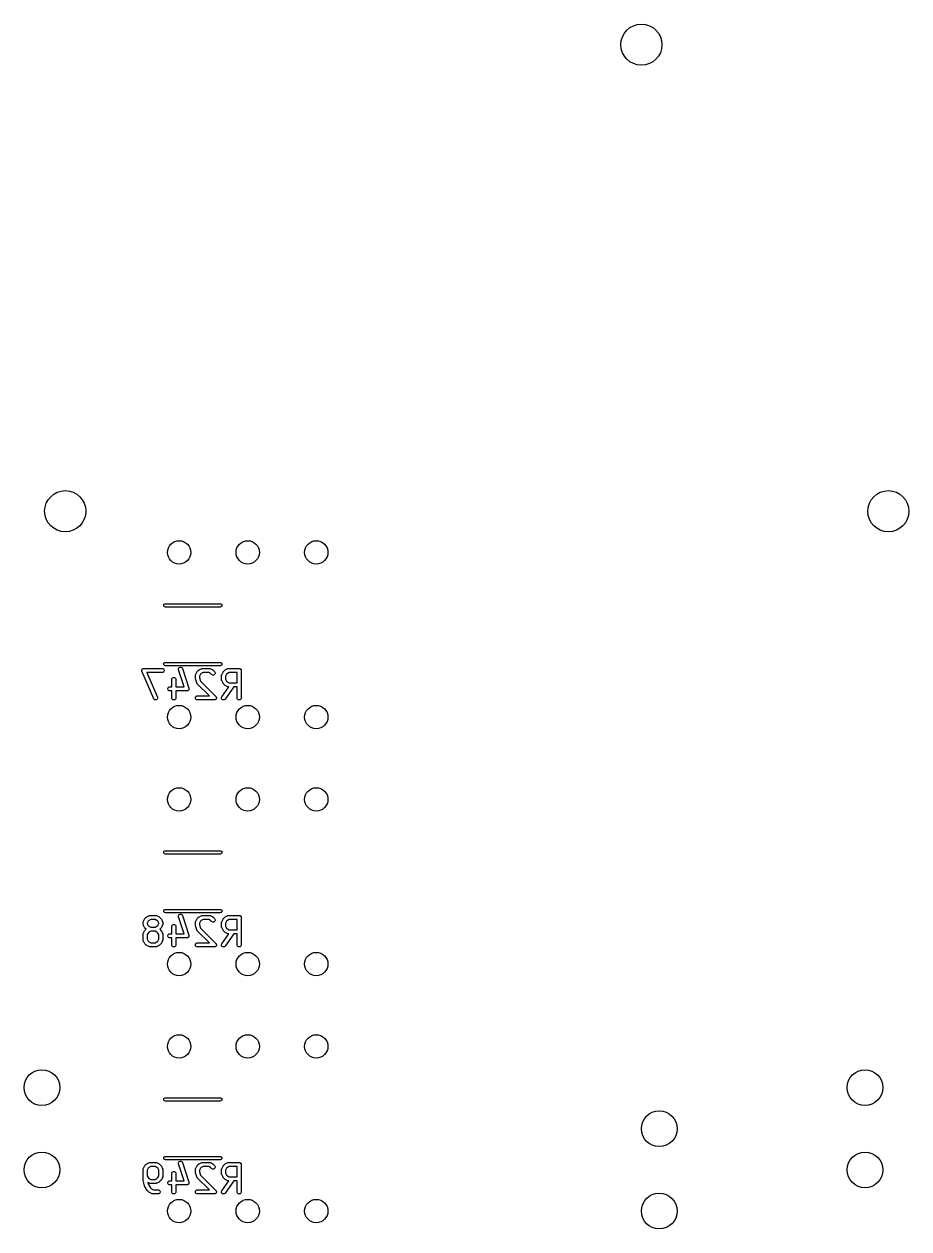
# Model space of a CAD drawing. Extents: x 25 to 326, y -201 to -21.
# Drawn here: x 246.85 to 279.1, y -200.65 to -156.75 of the extents above; entities that cross this region are included whole.
import ezdxf

# ---------------------------------------------------------------- set-up
doc = ezdxf.new("R2010")
doc.units = 0
doc.header["$MEASUREMENT"] = 0
doc.layers.add('BLACK', color=7, linetype='CONTINUOUS')

msp = doc.modelspace()

# ---------------------------------------------------------------- linework, layer by layer
at = {"layer": 'Black'}
for p, q in [((251.941, -177.92), (251.948, -177.9)), ((251.941, -177.94), (251.941, -177.92)), ((251.948, -177.96), (251.941, -177.94)), ((251.948, -177.9), (251.961, -177.884)), ((251.961, -177.976), (251.948, -177.96)), ((251.961, -177.884), (251.979, -177.874)), ((251.979, -177.986), (251.961, -177.976)), ((251.979, -177.874), (252, -177.87)), ((252, -177.99), (251.979, -177.986)), ((252, -177.87), (254, -177.87)), ((254, -177.99), (252, -177.99)), ((254, -177.87), (254.021, -177.874)), ((254.021, -177.986), (254, -177.99)), ((254.021, -177.874), (254.039, -177.884)), ((254.039, -177.976), (254.021, -177.986)), ((254.039, -177.884), (254.052, -177.9)), ((254.052, -177.96), (254.039, -177.976)), ((254.052, -177.9), (254.059, -177.92)), ((254.059, -177.94), (254.052, -177.96)), ((254.059, -177.92), (254.059, -177.94)), ((251.139, -180.307), (251.14, -180.298)), ((251.14, -180.311), (251.139, -180.307)), ((251.14, -180.289), (251.142, -180.285)), ((251.14, -180.298), (251.14, -180.289)), ((251.14, -180.315), (251.14, -180.311)), ((251.143, -180.324), (251.14, -180.315)), ((251.142, -180.281), (251.146, -180.273)), ((251.142, -180.285), (251.142, -180.281)), ((251.145, -180.332), (251.143, -180.324)), ((251.574, -181.332), (251.145, -180.332)), ((251.146, -180.273), (251.149, -180.265)), ((251.149, -180.265), (251.152, -180.261)), ((251.152, -180.261), (251.154, -180.257)), ((251.154, -180.257), (251.161, -180.252)), ((251.161, -180.252), (251.166, -180.245)), ((251.166, -180.245), (251.17, -180.243)), ((251.17, -180.243), (251.173, -180.24)), ((251.173, -180.24), (251.181, -180.236)), ((251.181, -180.236), (251.189, -180.232)), ((251.189, -180.232), (251.193, -180.231)), ((251.193, -180.231), (251.197, -180.229)), ((251.197, -180.229), (251.206, -180.229)), ((251.206, -180.229), (251.214, -180.227)), ((251.214, -180.227), (251.881, -180.227)), ((251.881, -180.377), (251.328, -180.377)), ((251.328, -180.377), (251.712, -181.273)), ((251.881, -180.227), (251.907, -180.232)), ((251.907, -180.373), (251.881, -180.377)), ((251.907, -180.232), (251.929, -180.245)), ((251.929, -180.36), (251.907, -180.373)), ((251.929, -180.245), (251.946, -180.265)), ((251.946, -180.34), (251.929, -180.36)), ((251.941, -180.06), (251.948, -180.04)), ((251.941, -180.08), (251.941, -180.06)), ((251.948, -180.1), (251.941, -180.08)), ((251.946, -180.265), (251.955, -180.289)), ((251.955, -180.315), (251.946, -180.34)), ((251.948, -180.04), (251.961, -180.024)), ((251.961, -180.116), (251.948, -180.1)), ((251.955, -180.289), (251.955, -180.315)), ((251.961, -180.024), (251.979, -180.014)), ((251.979, -180.126), (251.961, -180.116)), ((251.979, -180.014), (252, -180.01)), ((252, -180.13), (251.979, -180.126)), ((252, -180.01), (254, -180.01)), ((254, -180.13), (252, -180.13)), ((252.473, -180.253), (252.478, -180.227)), ((252.476, -180.278), (252.473, -180.253)), ((252.682, -180.894), (252.476, -180.278)), ((252.478, -180.227), (252.492, -180.205)), ((252.492, -180.205), (252.512, -180.189)), ((252.512, -180.189), (252.537, -180.181)), ((252.537, -180.181), (252.563, -180.181)), ((252.563, -180.181), (252.587, -180.191)), ((252.587, -180.191), (252.606, -180.208)), ((252.606, -180.208), (252.619, -180.231)), ((252.619, -180.231), (252.857, -180.945)), ((253.1, -180.459), (253.147, -180.364)), ((253.147, -180.364), (253.154, -180.354)), ((253.154, -180.354), (253.161, -180.345)), ((253.161, -180.345), (253.209, -180.297)), ((253.209, -180.297), (253.219, -180.29)), ((253.219, -180.29), (253.228, -180.283)), ((253.228, -180.283), (253.324, -180.235)), ((253.306, -180.412), (253.276, -180.442)), ((253.375, -180.377), (253.306, -180.412)), ((253.324, -180.235), (253.328, -180.234)), ((253.328, -180.234), (253.331, -180.232)), ((253.331, -180.232), (253.34, -180.23)), ((253.34, -180.23), (253.349, -180.228)), ((253.349, -180.228), (253.353, -180.228)), ((253.353, -180.228), (253.357, -180.227)), ((253.357, -180.227), (253.595, -180.227)), ((253.578, -180.377), (253.375, -180.377)), ((253.646, -180.412), (253.578, -180.377)), ((253.595, -180.227), (253.599, -180.228)), ((253.599, -180.228), (253.604, -180.228)), ((253.604, -180.228), (253.612, -180.23)), ((253.612, -180.23), (253.621, -180.232)), ((253.621, -180.232), (253.625, -180.234)), ((253.625, -180.234), (253.629, -180.235)), ((253.629, -180.235), (253.724, -180.283)), ((253.685, -180.451), (253.646, -180.412)), ((253.724, -180.283), (253.734, -180.29)), ((253.734, -180.29), (253.744, -180.297)), ((253.744, -180.297), (253.791, -180.345)), ((253.791, -180.345), (253.806, -180.366)), ((253.811, -180.417), (253.8, -180.441)), ((253.806, -180.366), (253.813, -180.391)), ((253.813, -180.391), (253.811, -180.417)), ((254, -180.01), (254.021, -180.014)), ((254.021, -180.126), (254, -180.13)), ((254.021, -180.014), (254.039, -180.024)), ((254.039, -180.116), (254.021, -180.126)), ((254.039, -180.024), (254.052, -180.04)), ((254.052, -180.1), (254.039, -180.116)), ((254.052, -180.04), (254.059, -180.06)), ((254.059, -180.08), (254.052, -180.1)), ((254.052, -180.459), (254.1, -180.364)), ((254.059, -180.06), (254.059, -180.08)), ((254.1, -180.364), (254.107, -180.354)), ((254.107, -180.354), (254.114, -180.345)), ((254.114, -180.345), (254.161, -180.297)), ((254.161, -180.297), (254.171, -180.29)), ((254.171, -180.29), (254.181, -180.283)), ((254.181, -180.283), (254.276, -180.235)), ((254.259, -180.412), (254.228, -180.442)), ((254.327, -180.377), (254.259, -180.412)), ((254.276, -180.235), (254.28, -180.234)), ((254.28, -180.234), (254.284, -180.232)), ((254.284, -180.232), (254.293, -180.23)), ((254.293, -180.23), (254.301, -180.228)), ((254.301, -180.228), (254.305, -180.228)), ((254.305, -180.228), (254.31, -180.227)), ((254.31, -180.227), (254.69, -180.227)), ((254.615, -180.377), (254.327, -180.377)), ((254.615, -180.751), (254.615, -180.377)), ((254.69, -180.227), (254.697, -180.229)), ((254.697, -180.229), (254.703, -180.229)), ((254.703, -180.229), (254.71, -180.231)), ((254.71, -180.231), (254.716, -180.232)), ((254.716, -180.232), (254.722, -180.235)), ((254.722, -180.235), (254.728, -180.237)), ((254.728, -180.237), (254.733, -180.242)), ((254.733, -180.242), (254.739, -180.245)), ((254.739, -180.245), (254.743, -180.25)), ((254.743, -180.25), (254.748, -180.254)), ((254.748, -180.254), (254.751, -180.26)), ((254.751, -180.26), (254.755, -180.265)), ((254.755, -180.265), (254.758, -180.271)), ((254.758, -180.271), (254.761, -180.277)), ((254.761, -180.277), (254.762, -180.283)), ((254.762, -180.283), (254.764, -180.289)), ((254.764, -180.289), (254.764, -180.296)), ((254.764, -180.296), (254.765, -180.302)), ((254.765, -180.302), (254.765, -181.302)), ((252.235, -180.636), (252.239, -180.61)), ((252.235, -180.894), (252.235, -180.636)), ((252.239, -180.61), (252.252, -180.588)), ((252.252, -180.588), (252.272, -180.571)), ((252.272, -180.571), (252.296, -180.562)), ((252.296, -180.562), (252.323, -180.562)), ((252.323, -180.562), (252.347, -180.571)), ((252.347, -180.571), (252.367, -180.588)), ((252.367, -180.588), (252.38, -180.61)), ((252.38, -180.61), (252.385, -180.636)), ((252.385, -180.636), (252.385, -180.894)), ((253.092, -180.484), (253.095, -180.476)), ((253.092, -180.489), (253.092, -180.484)), ((253.092, -180.493), (253.092, -180.489)), ((253.092, -180.588), (253.092, -180.493)), ((253.094, -180.6), (253.092, -180.588)), ((253.096, -180.612), (253.094, -180.6)), ((253.095, -180.476), (253.096, -180.467)), ((253.096, -180.467), (253.098, -180.463)), ((253.143, -180.755), (253.096, -180.612)), ((253.098, -180.463), (253.1, -180.459)), ((253.145, -180.758), (253.143, -180.755)), ((253.146, -180.763), (253.145, -180.758)), ((253.151, -180.77), (253.146, -180.763)), ((253.156, -180.778), (253.151, -180.77)), ((253.159, -180.78), (253.156, -180.778)), ((253.161, -180.784), (253.159, -180.78)), ((253.605, -181.227), (253.161, -180.784)), ((253.276, -180.442), (253.242, -180.511)), ((253.242, -180.511), (253.242, -180.576)), ((253.242, -180.576), (253.28, -180.69)), ((253.28, -180.69), (253.839, -181.249)), ((253.706, -180.466), (253.685, -180.451)), ((253.732, -180.472), (253.706, -180.466)), ((253.758, -180.47), (253.732, -180.472)), ((253.781, -180.459), (253.758, -180.47)), ((253.8, -180.441), (253.781, -180.459)), ((254.044, -180.493), (254.045, -180.489)), ((254.044, -180.636), (254.044, -180.493)), ((254.045, -180.64), (254.044, -180.636)), ((254.045, -180.484), (254.047, -180.476)), ((254.045, -180.489), (254.045, -180.484)), ((254.045, -180.644), (254.045, -180.64)), ((254.047, -180.653), (254.045, -180.644)), ((254.047, -180.476), (254.049, -180.467)), ((254.049, -180.661), (254.047, -180.653)), ((254.049, -180.467), (254.051, -180.463)), ((254.051, -180.665), (254.049, -180.661)), ((254.051, -180.463), (254.052, -180.459)), ((254.052, -180.669), (254.051, -180.665)), ((254.1, -180.764), (254.052, -180.669)), ((254.107, -180.774), (254.1, -180.764)), ((254.114, -180.784), (254.107, -180.774)), ((254.161, -180.832), (254.114, -180.784)), ((254.171, -180.838), (254.161, -180.832)), ((254.181, -180.846), (254.171, -180.838)), ((254.276, -180.893), (254.181, -180.846)), ((254.228, -180.442), (254.194, -180.511)), ((254.194, -180.511), (254.194, -180.618)), ((254.194, -180.618), (254.228, -180.687)), ((254.228, -180.687), (254.259, -180.717)), ((254.259, -180.717), (254.327, -180.751)), ((254.327, -180.751), (254.615, -180.751)), ((251.712, -181.273), (251.718, -181.298)), ((251.718, -181.298), (251.715, -181.324)), ((252.093, -180.956), (252.102, -180.932)), ((252.093, -180.982), (252.093, -180.956)), ((252.102, -181.007), (252.093, -180.982)), ((252.102, -180.932), (252.118, -180.912)), ((252.118, -181.027), (252.102, -181.007)), ((252.118, -180.912), (252.141, -180.899)), ((252.141, -181.04), (252.118, -181.027)), ((252.141, -180.899), (252.167, -180.894)), ((252.167, -181.044), (252.141, -181.04)), ((252.167, -180.894), (252.235, -180.894)), ((252.235, -181.044), (252.167, -181.044)), ((252.235, -181.302), (252.235, -181.044)), ((252.239, -181.328), (252.235, -181.302)), ((252.385, -181.302), (252.38, -181.328)), ((252.385, -180.894), (252.682, -180.894)), ((252.786, -181.044), (252.385, -181.044)), ((252.385, -181.044), (252.385, -181.302)), ((252.791, -181.043), (252.786, -181.044)), ((252.797, -181.043), (252.791, -181.043)), ((252.804, -181.041), (252.797, -181.043)), ((252.811, -181.04), (252.804, -181.041)), ((252.816, -181.037), (252.811, -181.04)), ((252.821, -181.035), (252.816, -181.037)), ((252.827, -181.03), (252.821, -181.035)), ((252.834, -181.027), (252.827, -181.03)), ((252.837, -181.022), (252.834, -181.027)), ((252.842, -181.019), (252.837, -181.022)), ((252.846, -181.012), (252.842, -181.019)), ((252.851, -181.007), (252.846, -181.012)), ((252.853, -181.001), (252.851, -181.007)), ((252.855, -180.997), (252.853, -181.001)), ((252.857, -180.989), (252.855, -180.997)), ((252.857, -180.945), (252.858, -180.951)), ((252.86, -180.982), (252.857, -180.989)), ((252.858, -180.951), (252.86, -180.956)), ((252.86, -180.956), (252.86, -180.964)), ((252.86, -180.964), (252.861, -180.971)), ((252.861, -180.971), (252.86, -180.977)), ((252.86, -180.977), (252.86, -180.982)), ((253.093, -181.289), (253.102, -181.265)), ((253.093, -181.315), (253.093, -181.289)), ((253.102, -181.265), (253.118, -181.245)), ((253.118, -181.245), (253.141, -181.232)), ((253.141, -181.232), (253.167, -181.227)), ((253.167, -181.227), (253.605, -181.227)), ((253.839, -181.249), (253.844, -181.257)), ((253.844, -181.257), (253.851, -181.265)), ((253.851, -181.265), (253.852, -181.268)), ((253.852, -181.268), (253.854, -181.271)), ((253.854, -181.271), (253.856, -181.28)), ((253.856, -181.28), (253.86, -181.289)), ((253.86, -181.289), (253.86, -181.293)), ((253.86, -181.293), (253.86, -181.296)), ((253.86, -181.296), (253.86, -181.306)), ((253.86, -181.306), (253.86, -181.315)), ((254.044, -181.309), (254.047, -181.283)), ((254.047, -181.283), (254.058, -181.259)), ((254.058, -181.259), (254.308, -180.901)), ((254.491, -180.901), (254.18, -181.345)), ((254.28, -180.895), (254.276, -180.893)), ((254.284, -180.897), (254.28, -180.895)), ((254.293, -180.898), (254.284, -180.897)), ((254.301, -180.901), (254.293, -180.898)), ((254.305, -180.9), (254.301, -180.901)), ((254.308, -180.901), (254.305, -180.9)), ((254.615, -180.901), (254.491, -180.901)), ((254.615, -181.302), (254.615, -180.901)), ((254.62, -181.328), (254.615, -181.302)), ((254.765, -181.302), (254.761, -181.328)), ((251.588, -181.354), (251.574, -181.332)), ((251.609, -181.369), (251.588, -181.354)), ((251.634, -181.377), (251.609, -181.369)), ((251.66, -181.375), (251.634, -181.377)), ((251.684, -181.365), (251.66, -181.375)), ((251.703, -181.347), (251.684, -181.365)), ((251.715, -181.324), (251.703, -181.347)), ((252.252, -181.351), (252.239, -181.328)), ((252.272, -181.367), (252.252, -181.351)), ((252.296, -181.376), (252.272, -181.367)), ((252.323, -181.376), (252.296, -181.376)), ((252.347, -181.367), (252.323, -181.376)), ((252.367, -181.351), (252.347, -181.367)), ((252.38, -181.328), (252.367, -181.351)), ((253.102, -181.34), (253.093, -181.315)), ((253.118, -181.36), (253.102, -181.34)), ((253.141, -181.373), (253.118, -181.36)), ((253.167, -181.377), (253.141, -181.373)), ((253.786, -181.377), (253.167, -181.377)), ((253.795, -181.376), (253.786, -181.377)), ((253.805, -181.375), (253.795, -181.376)), ((253.808, -181.373), (253.805, -181.375)), ((253.811, -181.373), (253.808, -181.373)), ((253.82, -181.368), (253.811, -181.373)), ((253.829, -181.364), (253.82, -181.368)), ((253.831, -181.361), (253.829, -181.364)), ((253.834, -181.36), (253.831, -181.361)), ((253.84, -181.352), (253.834, -181.36)), ((253.847, -181.345), (253.84, -181.352)), ((253.849, -181.342), (253.847, -181.345)), ((253.851, -181.34), (253.849, -181.342)), ((253.854, -181.331), (253.851, -181.34)), ((253.858, -181.322), (253.854, -181.331)), ((253.86, -181.315), (253.858, -181.319)), ((253.858, -181.319), (253.858, -181.322)), ((254.051, -181.334), (254.044, -181.309)), ((254.066, -181.355), (254.051, -181.334)), ((254.087, -181.37), (254.066, -181.355)), ((254.113, -181.377), (254.087, -181.37)), ((254.138, -181.375), (254.113, -181.377)), ((254.162, -181.364), (254.138, -181.375)), ((254.18, -181.345), (254.162, -181.364)), ((254.633, -181.351), (254.62, -181.328)), ((254.653, -181.367), (254.633, -181.351)), ((254.677, -181.376), (254.653, -181.367)), ((254.703, -181.376), (254.677, -181.376)), ((254.728, -181.367), (254.703, -181.376)), ((254.748, -181.351), (254.728, -181.367)), ((254.761, -181.328), (254.748, -181.351)), ((251.941, -186.92), (251.948, -186.9)), ((251.941, -186.94), (251.941, -186.92)), ((251.948, -186.96), (251.941, -186.94)), ((251.948, -186.9), (251.961, -186.884)), ((251.961, -186.976), (251.948, -186.96)), ((251.961, -186.884), (251.979, -186.874)), ((251.979, -186.986), (251.961, -186.976)), ((251.979, -186.874), (252, -186.87)), ((252, -186.99), (251.979, -186.986)), ((252, -186.87), (254, -186.87)), ((254, -186.99), (252, -186.99)), ((254, -186.87), (254.021, -186.874)), ((254.021, -186.986), (254, -186.99)), ((254.021, -186.874), (254.039, -186.884)), ((254.039, -186.976), (254.021, -186.986)), ((254.039, -186.884), (254.052, -186.9)), ((254.052, -186.96), (254.039, -186.976)), ((254.052, -186.9), (254.059, -186.92)), ((254.059, -186.94), (254.052, -186.96)), ((254.059, -186.92), (254.059, -186.94)), ((251.941, -189.06), (251.948, -189.04)), ((251.941, -189.08), (251.941, -189.06)), ((251.948, -189.1), (251.941, -189.08)), ((251.948, -189.04), (251.961, -189.024)), ((251.961, -189.116), (251.948, -189.1)), ((251.961, -189.024), (251.979, -189.014)), ((251.979, -189.126), (251.961, -189.116)), ((251.979, -189.014), (252, -189.01)), ((252, -189.13), (251.979, -189.126)), ((252, -189.01), (254, -189.01)), ((254, -189.13), (252, -189.13)), ((252.478, -189.227), (252.492, -189.205)), ((252.492, -189.205), (252.512, -189.189)), ((252.512, -189.189), (252.537, -189.181)), ((252.537, -189.181), (252.563, -189.181)), ((252.563, -189.181), (252.587, -189.191)), ((252.587, -189.191), (252.606, -189.208)), ((252.606, -189.208), (252.619, -189.231)), ((254, -189.01), (254.021, -189.014)), ((254.021, -189.126), (254, -189.13)), ((254.021, -189.014), (254.039, -189.024)), ((254.039, -189.116), (254.021, -189.126)), ((254.039, -189.024), (254.052, -189.04)), ((254.052, -189.1), (254.039, -189.116)), ((254.052, -189.04), (254.059, -189.06)), ((254.059, -189.08), (254.052, -189.1)), ((254.059, -189.06), (254.059, -189.08)), ((251.187, -189.484), (251.19, -189.476)), ((251.188, -189.489), (251.187, -189.484)), ((251.187, -189.493), (251.188, -189.489)), ((251.187, -189.54), (251.187, -189.493)), ((251.188, -189.545), (251.187, -189.54)), ((251.187, -189.549), (251.188, -189.545)), ((251.19, -189.557), (251.187, -189.549)), ((251.19, -189.476), (251.191, -189.467)), ((251.191, -189.566), (251.19, -189.557)), ((251.191, -189.467), (251.194, -189.463)), ((251.194, -189.57), (251.191, -189.566)), ((251.194, -189.463), (251.195, -189.459)), ((251.195, -189.574), (251.194, -189.57)), ((251.195, -189.459), (251.242, -189.364)), ((251.242, -189.669), (251.195, -189.574)), ((251.242, -189.364), (251.25, -189.354)), ((251.25, -189.354), (251.256, -189.345)), ((251.256, -189.345), (251.304, -189.297)), ((251.304, -189.297), (251.314, -189.29)), ((251.314, -189.29), (251.324, -189.283)), ((251.324, -189.283), (251.419, -189.235)), ((251.371, -189.442), (251.337, -189.511)), ((251.337, -189.511), (251.337, -189.523)), ((251.337, -189.523), (251.371, -189.591)), ((251.402, -189.412), (251.371, -189.442)), ((251.371, -189.591), (251.402, -189.622)), ((251.47, -189.377), (251.402, -189.412)), ((251.402, -189.622), (251.47, -189.656)), ((251.419, -189.235), (251.423, -189.234)), ((251.423, -189.234), (251.427, -189.232)), ((251.427, -189.232), (251.435, -189.23)), ((251.435, -189.23), (251.444, -189.228)), ((251.444, -189.228), (251.448, -189.228)), ((251.448, -189.228), (251.452, -189.227)), ((251.452, -189.227), (251.643, -189.227)), ((251.625, -189.377), (251.47, -189.377)), ((251.694, -189.412), (251.625, -189.377)), ((251.625, -189.656), (251.694, -189.622)), ((251.643, -189.227), (251.647, -189.228)), ((251.647, -189.228), (251.651, -189.228)), ((251.651, -189.228), (251.66, -189.23)), ((251.66, -189.23), (251.669, -189.232)), ((251.669, -189.232), (251.672, -189.234)), ((251.672, -189.234), (251.676, -189.235)), ((251.676, -189.235), (251.772, -189.283)), ((251.724, -189.442), (251.694, -189.412)), ((251.694, -189.622), (251.724, -189.591)), ((251.758, -189.511), (251.724, -189.442)), ((251.724, -189.591), (251.758, -189.523)), ((251.758, -189.523), (251.758, -189.511)), ((251.772, -189.283), (251.781, -189.29)), ((251.781, -189.29), (251.791, -189.297)), ((251.791, -189.297), (251.839, -189.345)), ((251.839, -189.345), (251.846, -189.354)), ((251.846, -189.354), (251.853, -189.364)), ((251.853, -189.364), (251.9, -189.459)), ((251.9, -189.574), (251.853, -189.669)), ((251.9, -189.459), (251.902, -189.463)), ((251.902, -189.57), (251.9, -189.574)), ((251.902, -189.463), (251.904, -189.467)), ((251.904, -189.566), (251.902, -189.57)), ((251.904, -189.467), (251.905, -189.476)), ((251.905, -189.557), (251.904, -189.566)), ((251.905, -189.476), (251.908, -189.484)), ((251.908, -189.549), (251.905, -189.557)), ((251.908, -189.484), (251.908, -189.489)), ((251.908, -189.489), (251.908, -189.493)), ((251.908, -189.493), (251.908, -189.54)), ((251.908, -189.54), (251.908, -189.545)), ((251.908, -189.545), (251.908, -189.549)), ((252.235, -189.636), (252.239, -189.61)), ((252.235, -189.894), (252.235, -189.636)), ((252.239, -189.61), (252.252, -189.588)), ((252.252, -189.588), (252.272, -189.571)), ((252.272, -189.571), (252.296, -189.562)), ((252.296, -189.562), (252.323, -189.562)), ((252.323, -189.562), (252.347, -189.571)), ((252.347, -189.571), (252.367, -189.588)), ((252.367, -189.588), (252.38, -189.61)), ((252.38, -189.61), (252.385, -189.636)), ((252.385, -189.636), (252.385, -189.894)), ((252.473, -189.253), (252.478, -189.227)), ((252.476, -189.278), (252.473, -189.253)), ((252.682, -189.894), (252.476, -189.278)), ((252.619, -189.231), (252.857, -189.945)), ((253.092, -189.484), (253.095, -189.476)), ((253.092, -189.489), (253.092, -189.484)), ((253.092, -189.493), (253.092, -189.489)), ((253.092, -189.588), (253.092, -189.493)), ((253.094, -189.6), (253.092, -189.588)), ((253.096, -189.612), (253.094, -189.6)), ((253.095, -189.476), (253.096, -189.467)), ((253.096, -189.467), (253.098, -189.463)), ((253.143, -189.755), (253.096, -189.612)), ((253.098, -189.463), (253.1, -189.459)), ((253.1, -189.459), (253.147, -189.364)), ((253.147, -189.364), (253.154, -189.354)), ((253.154, -189.354), (253.161, -189.345)), ((253.161, -189.345), (253.209, -189.297)), ((253.209, -189.297), (253.219, -189.29)), ((253.219, -189.29), (253.228, -189.283)), ((253.228, -189.283), (253.324, -189.235)), ((253.276, -189.442), (253.242, -189.511)), ((253.242, -189.511), (253.242, -189.576)), ((253.242, -189.576), (253.28, -189.69)), ((253.306, -189.412), (253.276, -189.442)), ((253.375, -189.377), (253.306, -189.412)), ((253.324, -189.235), (253.328, -189.234)), ((253.328, -189.234), (253.331, -189.232)), ((253.331, -189.232), (253.34, -189.23)), ((253.34, -189.23), (253.349, -189.228)), ((253.349, -189.228), (253.353, -189.228)), ((253.353, -189.228), (253.357, -189.227)), ((253.357, -189.227), (253.595, -189.227)), ((253.578, -189.377), (253.375, -189.377)), ((253.646, -189.412), (253.578, -189.377)), ((253.595, -189.227), (253.599, -189.228)), ((253.599, -189.228), (253.604, -189.228)), ((253.604, -189.228), (253.612, -189.23)), ((253.612, -189.23), (253.621, -189.232)), ((253.621, -189.232), (253.625, -189.234)), ((253.625, -189.234), (253.629, -189.235)), ((253.629, -189.235), (253.724, -189.283)), ((253.685, -189.451), (253.646, -189.412)), ((253.706, -189.466), (253.685, -189.451)), ((253.732, -189.472), (253.706, -189.466)), ((253.724, -189.283), (253.734, -189.29)), ((253.758, -189.47), (253.732, -189.472)), ((253.734, -189.29), (253.744, -189.297)), ((253.744, -189.297), (253.791, -189.345)), ((253.781, -189.459), (253.758, -189.47)), ((253.8, -189.441), (253.781, -189.459)), ((253.791, -189.345), (253.806, -189.366)), ((253.811, -189.417), (253.8, -189.441)), ((253.806, -189.366), (253.813, -189.391)), ((253.813, -189.391), (253.811, -189.417)), ((254.044, -189.493), (254.045, -189.489)), ((254.044, -189.636), (254.044, -189.493)), ((254.045, -189.64), (254.044, -189.636)), ((254.045, -189.484), (254.047, -189.476)), ((254.045, -189.489), (254.045, -189.484)), ((254.045, -189.644), (254.045, -189.64)), ((254.047, -189.653), (254.045, -189.644)), ((254.047, -189.476), (254.049, -189.467)), ((254.049, -189.467), (254.051, -189.463)), ((254.051, -189.463), (254.052, -189.459)), ((254.052, -189.459), (254.1, -189.364)), ((254.1, -189.364), (254.107, -189.354)), ((254.107, -189.354), (254.114, -189.345)), ((254.114, -189.345), (254.161, -189.297)), ((254.161, -189.297), (254.171, -189.29)), ((254.171, -189.29), (254.181, -189.283)), ((254.181, -189.283), (254.276, -189.235)), ((254.228, -189.442), (254.194, -189.511)), ((254.194, -189.511), (254.194, -189.618)), ((254.194, -189.618), (254.228, -189.687)), ((254.259, -189.412), (254.228, -189.442)), ((254.327, -189.377), (254.259, -189.412)), ((254.276, -189.235), (254.28, -189.234)), ((254.28, -189.234), (254.284, -189.232)), ((254.284, -189.232), (254.293, -189.23)), ((254.293, -189.23), (254.301, -189.228)), ((254.301, -189.228), (254.305, -189.228)), ((254.305, -189.228), (254.31, -189.227)), ((254.31, -189.227), (254.69, -189.227)), ((254.615, -189.377), (254.327, -189.377)), ((254.615, -189.751), (254.615, -189.377)), ((254.69, -189.227), (254.697, -189.229)), ((254.697, -189.229), (254.703, -189.229)), ((254.703, -189.229), (254.71, -189.231)), ((254.71, -189.231), (254.716, -189.232)), ((254.716, -189.232), (254.722, -189.235)), ((254.722, -189.235), (254.728, -189.237)), ((254.728, -189.237), (254.733, -189.242)), ((254.733, -189.242), (254.739, -189.245)), ((254.739, -189.245), (254.743, -189.25)), ((254.743, -189.25), (254.748, -189.254)), ((254.748, -189.254), (254.751, -189.26)), ((254.751, -189.26), (254.755, -189.265)), ((254.755, -189.265), (254.758, -189.271)), ((254.758, -189.271), (254.761, -189.277)), ((254.761, -189.277), (254.762, -189.283)), ((254.762, -189.283), (254.764, -189.289)), ((254.764, -189.289), (254.764, -189.296)), ((254.764, -189.296), (254.765, -189.302)), ((254.765, -189.302), (254.765, -190.302)), ((251.187, -189.913), (251.19, -189.904)), ((251.188, -189.917), (251.187, -189.913)), ((251.187, -189.921), (251.188, -189.917)), ((251.187, -190.112), (251.187, -189.921)), ((251.19, -189.904), (251.191, -189.896)), ((251.191, -189.896), (251.194, -189.892)), ((251.194, -189.892), (251.195, -189.888)), ((251.195, -189.888), (251.242, -189.793)), ((251.25, -189.679), (251.242, -189.669)), ((251.242, -189.793), (251.25, -189.783)), ((251.256, -189.689), (251.25, -189.679)), ((251.25, -189.783), (251.256, -189.773)), ((251.299, -189.731), (251.256, -189.689)), ((251.256, -189.773), (251.299, -189.731)), ((251.371, -189.871), (251.337, -189.939)), ((251.337, -189.939), (251.337, -190.094)), ((251.402, -189.84), (251.371, -189.871)), ((251.47, -189.806), (251.402, -189.84)), ((251.47, -189.656), (251.625, -189.656)), ((251.625, -189.806), (251.47, -189.806)), ((251.694, -189.84), (251.625, -189.806)), ((251.724, -189.871), (251.694, -189.84)), ((251.758, -189.939), (251.724, -189.871)), ((251.758, -190.094), (251.758, -189.939)), ((251.839, -189.689), (251.797, -189.731)), ((251.797, -189.731), (251.839, -189.773)), ((251.846, -189.679), (251.839, -189.689)), ((251.839, -189.773), (251.846, -189.783)), ((251.853, -189.669), (251.846, -189.679)), ((251.846, -189.783), (251.853, -189.793)), ((251.853, -189.793), (251.9, -189.888)), ((251.9, -189.888), (251.902, -189.892)), ((251.902, -189.892), (251.904, -189.896)), ((251.904, -189.896), (251.905, -189.904)), ((251.905, -189.904), (251.908, -189.913)), ((251.908, -189.913), (251.908, -189.917)), ((251.908, -189.917), (251.908, -189.921)), ((251.908, -189.921), (251.908, -190.112)), ((252.093, -189.956), (252.102, -189.932)), ((252.093, -189.982), (252.093, -189.956)), ((252.102, -190.007), (252.093, -189.982)), ((252.102, -189.932), (252.118, -189.912)), ((252.118, -190.027), (252.102, -190.007)), ((252.118, -189.912), (252.141, -189.899)), ((252.141, -190.04), (252.118, -190.027)), ((252.141, -189.899), (252.167, -189.894)), ((252.167, -190.044), (252.141, -190.04)), ((252.167, -189.894), (252.235, -189.894)), ((252.235, -190.044), (252.167, -190.044)), ((252.235, -190.302), (252.235, -190.044)), ((252.385, -189.894), (252.682, -189.894)), ((252.786, -190.044), (252.385, -190.044)), ((252.385, -190.044), (252.385, -190.302)), ((252.791, -190.043), (252.786, -190.044)), ((252.797, -190.043), (252.791, -190.043)), ((252.804, -190.041), (252.797, -190.043)), ((252.811, -190.04), (252.804, -190.041)), ((252.816, -190.037), (252.811, -190.04)), ((252.821, -190.035), (252.816, -190.037)), ((252.827, -190.03), (252.821, -190.035)), ((252.834, -190.027), (252.827, -190.03)), ((252.837, -190.022), (252.834, -190.027)), ((252.842, -190.019), (252.837, -190.022)), ((252.846, -190.012), (252.842, -190.019)), ((252.851, -190.007), (252.846, -190.012)), ((252.853, -190.001), (252.851, -190.007)), ((252.855, -189.997), (252.853, -190.001)), ((252.857, -189.989), (252.855, -189.997)), ((252.857, -189.945), (252.858, -189.951)), ((252.86, -189.982), (252.857, -189.989)), ((252.858, -189.951), (252.86, -189.956)), ((252.86, -189.956), (252.86, -189.964)), ((252.86, -189.964), (252.861, -189.971)), ((252.861, -189.971), (252.86, -189.977)), ((252.86, -189.977), (252.86, -189.982)), ((253.145, -189.758), (253.143, -189.755)), ((253.146, -189.763), (253.145, -189.758)), ((253.151, -189.77), (253.146, -189.763)), ((253.156, -189.778), (253.151, -189.77)), ((253.159, -189.78), (253.156, -189.778)), ((253.161, -189.784), (253.159, -189.78)), ((253.605, -190.227), (253.161, -189.784)), ((253.28, -189.69), (253.839, -190.249)), ((254.049, -189.661), (254.047, -189.653)), ((254.051, -189.665), (254.049, -189.661)), ((254.052, -189.669), (254.051, -189.665)), ((254.1, -189.764), (254.052, -189.669)), ((254.058, -190.259), (254.308, -189.901)), ((254.107, -189.774), (254.1, -189.764)), ((254.114, -189.784), (254.107, -189.774)), ((254.161, -189.832), (254.114, -189.784)), ((254.171, -189.838), (254.161, -189.832)), ((254.181, -189.846), (254.171, -189.838)), ((254.491, -189.901), (254.18, -190.345)), ((254.276, -189.893), (254.181, -189.846)), ((254.228, -189.687), (254.259, -189.717)), ((254.259, -189.717), (254.327, -189.751)), ((254.28, -189.895), (254.276, -189.893)), ((254.284, -189.897), (254.28, -189.895)), ((254.293, -189.898), (254.284, -189.897)), ((254.301, -189.901), (254.293, -189.898)), ((254.305, -189.9), (254.301, -189.901)), ((254.308, -189.901), (254.305, -189.9)), ((254.327, -189.751), (254.615, -189.751)), ((254.615, -189.901), (254.491, -189.901)), ((254.615, -190.302), (254.615, -189.901)), ((251.188, -190.116), (251.187, -190.112)), ((251.187, -190.12), (251.188, -190.116)), ((251.19, -190.129), (251.187, -190.12)), ((251.191, -190.138), (251.19, -190.129)), ((251.194, -190.141), (251.191, -190.138)), ((251.195, -190.145), (251.194, -190.141)), ((251.242, -190.241), (251.195, -190.145)), ((251.25, -190.25), (251.242, -190.241)), ((251.256, -190.26), (251.25, -190.25)), ((251.304, -190.308), (251.256, -190.26)), ((251.314, -190.315), (251.304, -190.308)), ((251.324, -190.322), (251.314, -190.315)), ((251.419, -190.369), (251.324, -190.322)), ((251.337, -190.094), (251.371, -190.163)), ((251.371, -190.163), (251.402, -190.193)), ((251.402, -190.193), (251.47, -190.227)), ((251.423, -190.371), (251.419, -190.369)), ((251.427, -190.373), (251.423, -190.371)), ((251.435, -190.374), (251.427, -190.373)), ((251.444, -190.377), (251.435, -190.374)), ((251.448, -190.377), (251.444, -190.377)), ((251.452, -190.377), (251.448, -190.377)), ((251.643, -190.377), (251.452, -190.377)), ((251.47, -190.227), (251.625, -190.227)), ((251.625, -190.227), (251.694, -190.193)), ((251.647, -190.377), (251.643, -190.377)), ((251.651, -190.377), (251.647, -190.377)), ((251.66, -190.374), (251.651, -190.377)), ((251.669, -190.373), (251.66, -190.374)), ((251.672, -190.371), (251.669, -190.373)), ((251.676, -190.369), (251.672, -190.371)), ((251.772, -190.322), (251.676, -190.369)), ((251.694, -190.193), (251.724, -190.163)), ((251.724, -190.163), (251.758, -190.094)), ((251.781, -190.315), (251.772, -190.322)), ((251.791, -190.308), (251.781, -190.315)), ((251.839, -190.26), (251.791, -190.308)), ((251.846, -190.25), (251.839, -190.26)), ((251.853, -190.241), (251.846, -190.25)), ((251.9, -190.145), (251.853, -190.241)), ((251.902, -190.141), (251.9, -190.145)), ((251.904, -190.138), (251.902, -190.141)), ((251.905, -190.129), (251.904, -190.138)), ((251.908, -190.12), (251.905, -190.129)), ((251.908, -190.112), (251.908, -190.116)), ((251.908, -190.116), (251.908, -190.12)), ((252.239, -190.328), (252.235, -190.302)), ((252.252, -190.351), (252.239, -190.328)), ((252.272, -190.367), (252.252, -190.351)), ((252.296, -190.376), (252.272, -190.367)), ((252.323, -190.376), (252.296, -190.376)), ((252.347, -190.367), (252.323, -190.376)), ((252.367, -190.351), (252.347, -190.367)), ((252.38, -190.328), (252.367, -190.351)), ((252.385, -190.302), (252.38, -190.328)), ((253.093, -190.289), (253.102, -190.265)), ((253.093, -190.315), (253.093, -190.289)), ((253.102, -190.34), (253.093, -190.315)), ((253.102, -190.265), (253.118, -190.245)), ((253.118, -190.36), (253.102, -190.34)), ((253.118, -190.245), (253.141, -190.232)), ((253.141, -190.373), (253.118, -190.36)), ((253.141, -190.232), (253.167, -190.227)), ((253.167, -190.377), (253.141, -190.373)), ((253.167, -190.227), (253.605, -190.227)), ((253.786, -190.377), (253.167, -190.377)), ((253.795, -190.376), (253.786, -190.377)), ((253.805, -190.375), (253.795, -190.376)), ((253.808, -190.373), (253.805, -190.375)), ((253.811, -190.373), (253.808, -190.373)), ((253.82, -190.368), (253.811, -190.373)), ((253.829, -190.364), (253.82, -190.368)), ((253.831, -190.361), (253.829, -190.364)), ((253.834, -190.36), (253.831, -190.361)), ((253.84, -190.352), (253.834, -190.36)), ((253.839, -190.249), (253.844, -190.257)), ((253.847, -190.345), (253.84, -190.352)), ((253.844, -190.257), (253.851, -190.265)), ((253.849, -190.342), (253.847, -190.345)), ((253.851, -190.34), (253.849, -190.342)), ((253.851, -190.265), (253.852, -190.268)), ((253.854, -190.331), (253.851, -190.34)), ((253.852, -190.268), (253.854, -190.271)), ((253.854, -190.271), (253.856, -190.28)), ((253.858, -190.322), (253.854, -190.331)), ((253.856, -190.28), (253.86, -190.289)), ((253.86, -190.315), (253.858, -190.319)), ((253.858, -190.319), (253.858, -190.322)), ((253.86, -190.289), (253.86, -190.293)), ((253.86, -190.293), (253.86, -190.296)), ((253.86, -190.296), (253.86, -190.306)), ((253.86, -190.306), (253.86, -190.315)), ((254.044, -190.309), (254.047, -190.283)), ((254.051, -190.334), (254.044, -190.309)), ((254.047, -190.283), (254.058, -190.259)), ((254.066, -190.355), (254.051, -190.334)), ((254.087, -190.37), (254.066, -190.355)), ((254.113, -190.377), (254.087, -190.37)), ((254.138, -190.375), (254.113, -190.377)), ((254.162, -190.364), (254.138, -190.375)), ((254.18, -190.345), (254.162, -190.364)), ((254.62, -190.328), (254.615, -190.302)), ((254.633, -190.351), (254.62, -190.328)), ((254.653, -190.367), (254.633, -190.351)), ((254.677, -190.376), (254.653, -190.367)), ((254.703, -190.376), (254.677, -190.376)), ((254.728, -190.367), (254.703, -190.376)), ((254.748, -190.351), (254.728, -190.367)), ((254.761, -190.328), (254.748, -190.351)), ((254.765, -190.302), (254.761, -190.328)), ((251.941, -195.92), (251.948, -195.9)), ((251.941, -195.94), (251.941, -195.92)), ((251.948, -195.96), (251.941, -195.94)), ((251.948, -195.9), (251.961, -195.884)), ((251.961, -195.976), (251.948, -195.96)), ((251.961, -195.884), (251.979, -195.874)), ((251.979, -195.986), (251.961, -195.976)), ((251.979, -195.874), (252, -195.87)), ((252, -195.99), (251.979, -195.986)), ((252, -195.87), (254, -195.87)), ((254, -195.99), (252, -195.99)), ((254, -195.87), (254.021, -195.874)), ((254.021, -195.986), (254, -195.99)), ((254.021, -195.874), (254.039, -195.884)), ((254.039, -195.976), (254.021, -195.986)), ((254.039, -195.884), (254.052, -195.9)), ((254.052, -195.96), (254.039, -195.976)), ((254.052, -195.9), (254.059, -195.92)), ((254.059, -195.94), (254.052, -195.96)), ((254.059, -195.92), (254.059, -195.94)), ((251.195, -198.459), (251.242, -198.364)), ((251.242, -198.364), (251.25, -198.354)), ((251.25, -198.354), (251.256, -198.345)), ((251.256, -198.345), (251.304, -198.297)), ((251.304, -198.297), (251.314, -198.29)), ((251.314, -198.29), (251.324, -198.283)), ((251.324, -198.283), (251.419, -198.235)), ((251.402, -198.412), (251.371, -198.442)), ((251.47, -198.377), (251.402, -198.412)), ((251.419, -198.235), (251.423, -198.234)), ((251.423, -198.234), (251.427, -198.232)), ((251.427, -198.232), (251.435, -198.23)), ((251.435, -198.23), (251.444, -198.228)), ((251.444, -198.228), (251.448, -198.228)), ((251.448, -198.228), (251.452, -198.227)), ((251.452, -198.227), (251.643, -198.227)), ((251.625, -198.377), (251.47, -198.377)), ((251.694, -198.412), (251.625, -198.377)), ((251.643, -198.227), (251.647, -198.228)), ((251.647, -198.228), (251.651, -198.228)), ((251.651, -198.228), (251.66, -198.23)), ((251.66, -198.23), (251.669, -198.232)), ((251.669, -198.232), (251.672, -198.234)), ((251.672, -198.234), (251.676, -198.235)), ((251.676, -198.235), (251.772, -198.283)), ((251.724, -198.442), (251.694, -198.412)), ((251.772, -198.283), (251.781, -198.29)), ((251.781, -198.29), (251.791, -198.297)), ((251.791, -198.297), (251.839, -198.345)), ((251.839, -198.345), (251.846, -198.354)), ((251.846, -198.354), (251.853, -198.364)), ((251.853, -198.364), (251.9, -198.459)), ((251.941, -198.06), (251.948, -198.04)), ((251.941, -198.08), (251.941, -198.06)), ((251.948, -198.1), (251.941, -198.08)), ((251.948, -198.04), (251.961, -198.024)), ((251.961, -198.116), (251.948, -198.1)), ((251.961, -198.024), (251.979, -198.014)), ((251.979, -198.126), (251.961, -198.116)), ((251.979, -198.014), (252, -198.01)), ((252, -198.13), (251.979, -198.126)), ((252, -198.01), (254, -198.01)), ((254, -198.13), (252, -198.13)), ((252.473, -198.253), (252.478, -198.227)), ((252.476, -198.278), (252.473, -198.253)), ((252.682, -198.894), (252.476, -198.278)), ((252.478, -198.227), (252.492, -198.205)), ((252.492, -198.205), (252.512, -198.189)), ((252.512, -198.189), (252.537, -198.181)), ((252.537, -198.181), (252.563, -198.181)), ((252.563, -198.181), (252.587, -198.191)), ((252.587, -198.191), (252.606, -198.208)), ((252.606, -198.208), (252.619, -198.231)), ((252.619, -198.231), (252.857, -198.945)), ((253.1, -198.459), (253.147, -198.364)), ((253.147, -198.364), (253.154, -198.354)), ((253.154, -198.354), (253.161, -198.345)), ((253.161, -198.345), (253.209, -198.297)), ((253.209, -198.297), (253.219, -198.29)), ((253.219, -198.29), (253.228, -198.283)), ((253.228, -198.283), (253.324, -198.235)), ((253.306, -198.412), (253.276, -198.442)), ((253.375, -198.377), (253.306, -198.412)), ((253.324, -198.235), (253.328, -198.234)), ((253.328, -198.234), (253.331, -198.232)), ((253.331, -198.232), (253.34, -198.23)), ((253.34, -198.23), (253.349, -198.228)), ((253.349, -198.228), (253.353, -198.228)), ((253.353, -198.228), (253.357, -198.227)), ((253.357, -198.227), (253.595, -198.227)), ((253.578, -198.377), (253.375, -198.377)), ((253.646, -198.412), (253.578, -198.377)), ((253.595, -198.227), (253.599, -198.228)), ((253.599, -198.228), (253.604, -198.228)), ((253.604, -198.228), (253.612, -198.23)), ((253.612, -198.23), (253.621, -198.232)), ((253.621, -198.232), (253.625, -198.234)), ((253.625, -198.234), (253.629, -198.235)), ((253.629, -198.235), (253.724, -198.283)), ((253.685, -198.451), (253.646, -198.412)), ((253.724, -198.283), (253.734, -198.29)), ((253.734, -198.29), (253.744, -198.297)), ((253.744, -198.297), (253.791, -198.345)), ((253.791, -198.345), (253.806, -198.366)), ((253.811, -198.417), (253.8, -198.441)), ((253.806, -198.366), (253.813, -198.391)), ((253.813, -198.391), (253.811, -198.417)), ((254, -198.01), (254.021, -198.014)), ((254.021, -198.126), (254, -198.13)), ((254.021, -198.014), (254.039, -198.024)), ((254.039, -198.116), (254.021, -198.126)), ((254.039, -198.024), (254.052, -198.04)), ((254.052, -198.1), (254.039, -198.116)), ((254.052, -198.04), (254.059, -198.06)), ((254.059, -198.08), (254.052, -198.1)), ((254.052, -198.459), (254.1, -198.364)), ((254.059, -198.06), (254.059, -198.08)), ((254.1, -198.364), (254.107, -198.354)), ((254.107, -198.354), (254.114, -198.345)), ((254.114, -198.345), (254.161, -198.297)), ((254.161, -198.297), (254.171, -198.29)), ((254.171, -198.29), (254.181, -198.283)), ((254.181, -198.283), (254.276, -198.235)), ((254.259, -198.412), (254.228, -198.442)), ((254.327, -198.377), (254.259, -198.412)), ((254.276, -198.235), (254.28, -198.234)), ((254.28, -198.234), (254.284, -198.232)), ((254.284, -198.232), (254.293, -198.23)), ((254.293, -198.23), (254.301, -198.228)), ((254.301, -198.228), (254.305, -198.228)), ((254.305, -198.228), (254.31, -198.227)), ((254.31, -198.227), (254.69, -198.227)), ((254.615, -198.377), (254.327, -198.377)), ((254.615, -198.751), (254.615, -198.377)), ((254.69, -198.227), (254.697, -198.229)), ((254.697, -198.229), (254.703, -198.229)), ((254.703, -198.229), (254.71, -198.231)), ((254.71, -198.231), (254.716, -198.232)), ((254.716, -198.232), (254.722, -198.235)), ((254.722, -198.235), (254.728, -198.237)), ((254.728, -198.237), (254.733, -198.242)), ((254.733, -198.242), (254.739, -198.245)), ((254.739, -198.245), (254.743, -198.25)), ((254.743, -198.25), (254.748, -198.254)), ((254.748, -198.254), (254.751, -198.26)), ((254.751, -198.26), (254.755, -198.265)), ((254.755, -198.265), (254.758, -198.271)), ((254.758, -198.271), (254.761, -198.277)), ((254.761, -198.277), (254.762, -198.283)), ((254.762, -198.283), (254.764, -198.289)), ((254.764, -198.289), (254.764, -198.296)), ((254.764, -198.296), (254.765, -198.302)), ((254.765, -198.302), (254.765, -199.302)), ((251.187, -198.484), (251.19, -198.476)), ((251.188, -198.489), (251.187, -198.484)), ((251.187, -198.493), (251.188, -198.489)), ((251.187, -198.874), (251.187, -198.493)), ((251.19, -198.476), (251.191, -198.467)), ((251.191, -198.467), (251.194, -198.463)), ((251.194, -198.463), (251.195, -198.459)), ((251.371, -198.442), (251.337, -198.511)), ((251.337, -198.511), (251.337, -198.713)), ((251.337, -198.713), (251.371, -198.782)), ((251.371, -198.782), (251.402, -198.812)), ((251.402, -198.812), (251.47, -198.846)), ((251.47, -198.846), (251.625, -198.846)), ((251.625, -198.846), (251.694, -198.812)), ((251.694, -198.812), (251.724, -198.782)), ((251.758, -198.511), (251.724, -198.442)), ((251.724, -198.782), (251.758, -198.713)), ((251.758, -198.713), (251.758, -198.511)), ((251.853, -198.86), (251.846, -198.869)), ((251.9, -198.764), (251.853, -198.86)), ((251.9, -198.459), (251.902, -198.463)), ((251.902, -198.76), (251.9, -198.764)), ((251.902, -198.463), (251.904, -198.467)), ((251.904, -198.757), (251.902, -198.76)), ((251.904, -198.467), (251.905, -198.476)), ((251.905, -198.748), (251.904, -198.757)), ((251.905, -198.476), (251.908, -198.484)), ((251.908, -198.74), (251.905, -198.748)), ((251.908, -198.484), (251.908, -198.489)), ((251.908, -198.489), (251.908, -198.493)), ((251.908, -198.493), (251.908, -198.731)), ((251.908, -198.731), (251.908, -198.735)), ((251.908, -198.735), (251.908, -198.74)), ((252.235, -198.636), (252.239, -198.61)), ((252.235, -198.894), (252.235, -198.636)), ((252.239, -198.61), (252.252, -198.588)), ((252.252, -198.588), (252.272, -198.571)), ((252.272, -198.571), (252.296, -198.562)), ((252.296, -198.562), (252.323, -198.562)), ((252.323, -198.562), (252.347, -198.571)), ((252.347, -198.571), (252.367, -198.588)), ((252.367, -198.588), (252.38, -198.61)), ((252.38, -198.61), (252.385, -198.636)), ((252.385, -198.636), (252.385, -198.894)), ((253.092, -198.484), (253.095, -198.476)), ((253.092, -198.489), (253.092, -198.484)), ((253.092, -198.493), (253.092, -198.489)), ((253.092, -198.588), (253.092, -198.493)), ((253.094, -198.6), (253.092, -198.588)), ((253.096, -198.612), (253.094, -198.6)), ((253.095, -198.476), (253.096, -198.467)), ((253.096, -198.467), (253.098, -198.463)), ((253.143, -198.755), (253.096, -198.612)), ((253.098, -198.463), (253.1, -198.459)), ((253.145, -198.758), (253.143, -198.755)), ((253.146, -198.763), (253.145, -198.758)), ((253.151, -198.77), (253.146, -198.763)), ((253.156, -198.778), (253.151, -198.77)), ((253.159, -198.78), (253.156, -198.778)), ((253.161, -198.784), (253.159, -198.78)), ((253.605, -199.227), (253.161, -198.784)), ((253.276, -198.442), (253.242, -198.511)), ((253.242, -198.511), (253.242, -198.576)), ((253.242, -198.576), (253.28, -198.69)), ((253.28, -198.69), (253.839, -199.249)), ((253.706, -198.466), (253.685, -198.451)), ((253.732, -198.472), (253.706, -198.466)), ((253.758, -198.47), (253.732, -198.472)), ((253.781, -198.459), (253.758, -198.47)), ((253.8, -198.441), (253.781, -198.459)), ((254.044, -198.493), (254.045, -198.489)), ((254.044, -198.636), (254.044, -198.493)), ((254.045, -198.64), (254.044, -198.636)), ((254.045, -198.484), (254.047, -198.476)), ((254.045, -198.489), (254.045, -198.484)), ((254.045, -198.644), (254.045, -198.64)), ((254.047, -198.653), (254.045, -198.644)), ((254.047, -198.476), (254.049, -198.467)), ((254.049, -198.661), (254.047, -198.653)), ((254.049, -198.467), (254.051, -198.463)), ((254.051, -198.665), (254.049, -198.661)), ((254.051, -198.463), (254.052, -198.459)), ((254.052, -198.669), (254.051, -198.665)), ((254.1, -198.764), (254.052, -198.669)), ((254.107, -198.774), (254.1, -198.764)), ((254.114, -198.784), (254.107, -198.774)), ((254.161, -198.832), (254.114, -198.784)), ((254.171, -198.838), (254.161, -198.832)), ((254.181, -198.846), (254.171, -198.838)), ((254.276, -198.893), (254.181, -198.846)), ((254.228, -198.442), (254.194, -198.511)), ((254.194, -198.511), (254.194, -198.618)), ((254.194, -198.618), (254.228, -198.687)), ((254.228, -198.687), (254.259, -198.717)), ((254.259, -198.717), (254.327, -198.751)), ((254.327, -198.751), (254.615, -198.751)), ((251.188, -198.883), (251.187, -198.874)), ((251.189, -198.892), (251.188, -198.883)), ((251.237, -199.082), (251.189, -198.892)), ((251.242, -199.094), (251.237, -199.082)), ((251.247, -199.106), (251.242, -199.094)), ((251.342, -199.249), (251.247, -199.106)), ((251.347, -199.254), (251.342, -199.249)), ((251.352, -199.26), (251.347, -199.254)), ((251.399, -199.308), (251.352, -199.26)), ((251.419, -198.989), (251.361, -198.959)), ((251.361, -198.959), (251.379, -199.033)), ((251.379, -199.033), (251.463, -199.159)), ((251.423, -198.99), (251.419, -198.989)), ((251.427, -198.992), (251.423, -198.99)), ((251.435, -198.993), (251.427, -198.992)), ((251.444, -198.996), (251.435, -198.993)), ((251.448, -198.996), (251.444, -198.996)), ((251.452, -198.996), (251.448, -198.996)), ((251.643, -198.996), (251.452, -198.996)), ((251.463, -199.159), (251.497, -199.193)), ((251.497, -199.193), (251.565, -199.227)), ((251.565, -199.227), (251.738, -199.227)), ((251.647, -198.996), (251.643, -198.996)), ((251.651, -198.996), (251.647, -198.996)), ((251.66, -198.993), (251.651, -198.996)), ((251.669, -198.992), (251.66, -198.993)), ((251.672, -198.99), (251.669, -198.992)), ((251.676, -198.989), (251.672, -198.99)), ((251.772, -198.941), (251.676, -198.989)), ((251.738, -199.227), (251.764, -199.232)), ((251.764, -199.232), (251.786, -199.245)), ((251.781, -198.934), (251.772, -198.941)), ((251.791, -198.927), (251.781, -198.934)), ((251.786, -199.245), (251.803, -199.265)), ((251.839, -198.879), (251.791, -198.927)), ((251.803, -199.265), (251.812, -199.289)), ((251.812, -199.289), (251.812, -199.315)), ((251.846, -198.869), (251.839, -198.879)), ((252.093, -198.956), (252.102, -198.932)), ((252.093, -198.982), (252.093, -198.956)), ((252.102, -199.007), (252.093, -198.982)), ((252.102, -198.932), (252.118, -198.912)), ((252.118, -199.027), (252.102, -199.007)), ((252.118, -198.912), (252.141, -198.899)), ((252.141, -199.04), (252.118, -199.027)), ((252.141, -198.899), (252.167, -198.894)), ((252.167, -199.044), (252.141, -199.04)), ((252.167, -198.894), (252.235, -198.894)), ((252.235, -199.044), (252.167, -199.044)), ((252.235, -199.302), (252.235, -199.044)), ((252.239, -199.328), (252.235, -199.302)), ((252.385, -199.302), (252.38, -199.328)), ((252.385, -198.894), (252.682, -198.894)), ((252.786, -199.044), (252.385, -199.044)), ((252.385, -199.044), (252.385, -199.302)), ((252.791, -199.043), (252.786, -199.044)), ((252.797, -199.043), (252.791, -199.043)), ((252.804, -199.041), (252.797, -199.043)), ((252.811, -199.04), (252.804, -199.041)), ((252.816, -199.037), (252.811, -199.04)), ((252.821, -199.035), (252.816, -199.037)), ((252.827, -199.03), (252.821, -199.035)), ((252.834, -199.027), (252.827, -199.03)), ((252.837, -199.022), (252.834, -199.027)), ((252.842, -199.019), (252.837, -199.022)), ((252.846, -199.012), (252.842, -199.019)), ((252.851, -199.007), (252.846, -199.012)), ((252.853, -199.001), (252.851, -199.007)), ((252.855, -198.997), (252.853, -199.001)), ((252.857, -198.989), (252.855, -198.997)), ((252.857, -198.945), (252.858, -198.951)), ((252.86, -198.982), (252.857, -198.989)), ((252.858, -198.951), (252.86, -198.956)), ((252.86, -198.956), (252.86, -198.964)), ((252.86, -198.964), (252.861, -198.971)), ((252.861, -198.971), (252.86, -198.977)), ((252.86, -198.977), (252.86, -198.982)), ((253.093, -199.289), (253.102, -199.265)), ((253.093, -199.315), (253.093, -199.289)), ((253.102, -199.265), (253.118, -199.245)), ((253.118, -199.245), (253.141, -199.232)), ((253.141, -199.232), (253.167, -199.227)), ((253.167, -199.227), (253.605, -199.227)), ((253.839, -199.249), (253.844, -199.257)), ((253.844, -199.257), (253.851, -199.265)), ((253.851, -199.265), (253.852, -199.268)), ((253.852, -199.268), (253.854, -199.271)), ((253.854, -199.271), (253.856, -199.28)), ((253.856, -199.28), (253.86, -199.289)), ((253.86, -199.289), (253.86, -199.293)), ((253.86, -199.293), (253.86, -199.296)), ((253.86, -199.296), (253.86, -199.306)), ((253.86, -199.306), (253.86, -199.315)), ((254.044, -199.309), (254.047, -199.283)), ((254.047, -199.283), (254.058, -199.259)), ((254.058, -199.259), (254.308, -198.901)), ((254.491, -198.901), (254.18, -199.345)), ((254.28, -198.895), (254.276, -198.893)), ((254.284, -198.897), (254.28, -198.895)), ((254.293, -198.898), (254.284, -198.897)), ((254.301, -198.901), (254.293, -198.898)), ((254.305, -198.9), (254.301, -198.901)), ((254.308, -198.901), (254.305, -198.9)), ((254.615, -198.901), (254.491, -198.901)), ((254.615, -199.302), (254.615, -198.901)), ((254.62, -199.328), (254.615, -199.302)), ((254.765, -199.302), (254.761, -199.328)), ((251.409, -199.315), (251.399, -199.308)), ((251.419, -199.322), (251.409, -199.315)), ((251.514, -199.369), (251.419, -199.322)), ((251.518, -199.371), (251.514, -199.369)), ((251.522, -199.373), (251.518, -199.371)), ((251.531, -199.374), (251.522, -199.373)), ((251.539, -199.377), (251.531, -199.374)), ((251.543, -199.377), (251.539, -199.377)), ((251.548, -199.377), (251.543, -199.377)), ((251.738, -199.377), (251.548, -199.377)), ((251.764, -199.373), (251.738, -199.377)), ((251.786, -199.36), (251.764, -199.373)), ((251.803, -199.34), (251.786, -199.36)), ((251.812, -199.315), (251.803, -199.34)), ((252.252, -199.351), (252.239, -199.328)), ((252.272, -199.367), (252.252, -199.351)), ((252.296, -199.376), (252.272, -199.367)), ((252.323, -199.376), (252.296, -199.376)), ((252.347, -199.367), (252.323, -199.376)), ((252.367, -199.351), (252.347, -199.367)), ((252.38, -199.328), (252.367, -199.351)), ((253.102, -199.34), (253.093, -199.315)), ((253.118, -199.36), (253.102, -199.34)), ((253.141, -199.373), (253.118, -199.36)), ((253.167, -199.377), (253.141, -199.373)), ((253.786, -199.377), (253.167, -199.377)), ((253.795, -199.376), (253.786, -199.377)), ((253.805, -199.375), (253.795, -199.376)), ((253.808, -199.373), (253.805, -199.375)), ((253.811, -199.373), (253.808, -199.373)), ((253.82, -199.368), (253.811, -199.373)), ((253.829, -199.364), (253.82, -199.368)), ((253.831, -199.361), (253.829, -199.364)), ((253.834, -199.36), (253.831, -199.361)), ((253.84, -199.352), (253.834, -199.36)), ((253.847, -199.345), (253.84, -199.352)), ((253.849, -199.342), (253.847, -199.345)), ((253.851, -199.34), (253.849, -199.342)), ((253.854, -199.331), (253.851, -199.34)), ((253.858, -199.322), (253.854, -199.331)), ((253.86, -199.315), (253.858, -199.319)), ((253.858, -199.319), (253.858, -199.322)), ((254.051, -199.334), (254.044, -199.309)), ((254.066, -199.355), (254.051, -199.334)), ((254.087, -199.37), (254.066, -199.355)), ((254.113, -199.377), (254.087, -199.37)), ((254.138, -199.375), (254.113, -199.377)), ((254.162, -199.364), (254.138, -199.375)), ((254.18, -199.345), (254.162, -199.364)), ((254.633, -199.351), (254.62, -199.328)), ((254.653, -199.367), (254.633, -199.351)), ((254.677, -199.376), (254.653, -199.367)), ((254.703, -199.376), (254.677, -199.376)), ((254.728, -199.367), (254.703, -199.376)), ((254.748, -199.351), (254.728, -199.367)), ((254.761, -199.328), (254.748, -199.351))]:
    msp.add_line(p, q, dxfattribs=at)
for centre, radius in [((269.35, -157.5), 0.75), ((248.35, -174.5), 0.75), ((278.35, -174.5), 0.75), ((252.5, -176), 0.425), ((255, -176), 0.425), ((257.5, -176), 0.425), ((252.5, -182), 0.425), ((255, -182), 0.425), ((257.5, -182), 0.425), ((252.5, -185), 0.425), ((255, -185), 0.425), ((257.5, -185), 0.425), ((252.5, -191), 0.425), ((255, -191), 0.425), ((257.5, -191), 0.425), ((252.5, -194), 0.425), ((255, -194), 0.425), ((257.5, -194), 0.425), ((247.5, -195.5), 0.65), ((277.5, -195.5), 0.65), ((270, -197), 0.65), ((247.5, -198.5), 0.65), ((277.5, -198.5), 0.65), ((252.5, -200), 0.425), ((255, -200), 0.425), ((257.5, -200), 0.425), ((270, -200), 0.65)]:
    msp.add_circle(centre, radius, dxfattribs=at)

doc.saveas('drawing.dxf')
